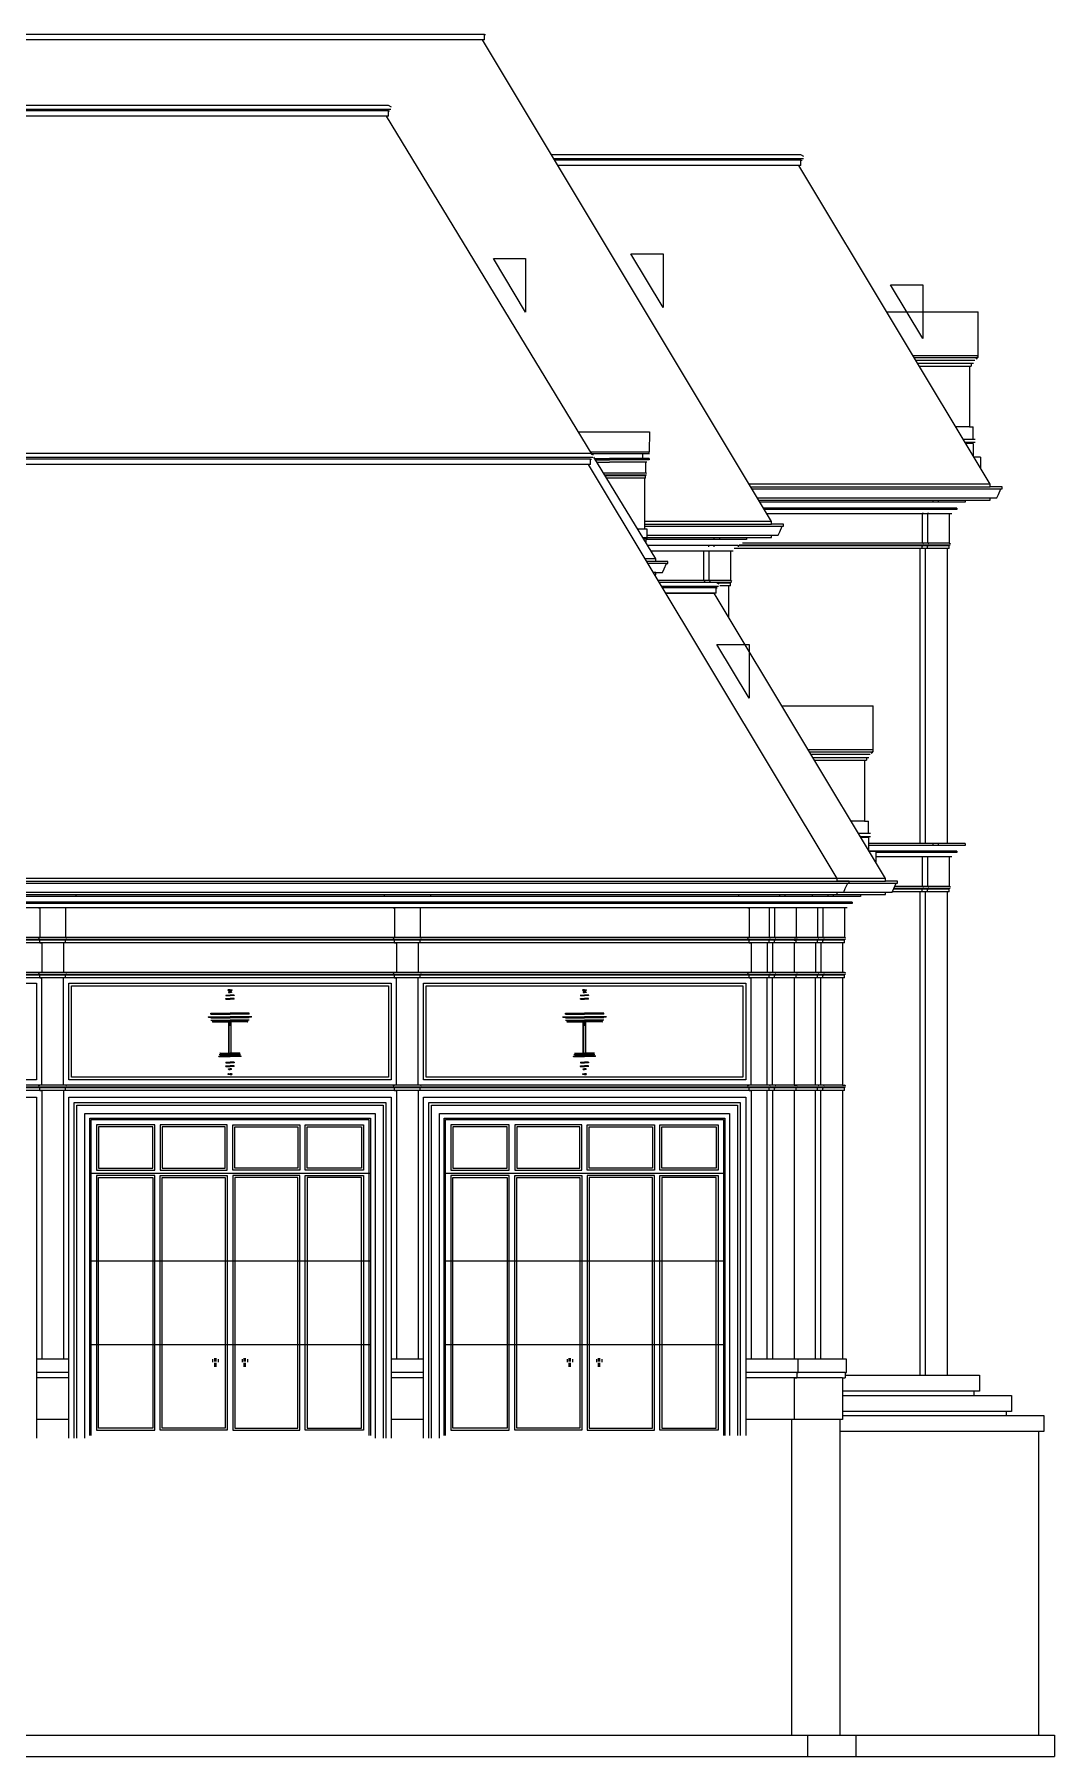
# Model space of a CAD drawing. Header units: metres. Extents: x 0 to 1127, y 0 to 641.
# Drawn here: x 747 to 1127, y 0 to 641 of the extents above; entities that cross this region are included whole.
import ezdxf

# ---------------------------------------------------------------- set-up
doc = ezdxf.new("R2010")
doc.units = ezdxf.units.M

msp = doc.modelspace()

# ---------------------------------------------------------------- linework, layer by layer
at = {"layer": 'EL-Door', "color": 8}
for p, q in [((872.05, 217.1), (767.55, 217.1)), ((1004.05, 217.1), (899.55, 217.1)), ((872.05, 184.47), (767.55, 184.47)), ((1004.05, 184.47), (899.55, 184.47)), ((872.05, 153.36), (767.55, 153.36)), ((813.31, 147.97), (813.31, 146.85)), ((814.09, 147.11), (814.09, 148.33)), ((814.59, 147.11), (814.59, 148.33)), ((815.33, 147.94), (815.33, 146.87)), ((824.27, 147.94), (824.27, 146.87)), ((825.01, 147.11), (825.01, 148.33)), ((825.51, 147.11), (825.51, 148.33)), ((826.29, 147.97), (826.29, 146.85)), ((1004.05, 153.36), (899.55, 153.36)), ((945.31, 147.97), (945.31, 146.85)), ((946.09, 147.11), (946.09, 148.33)), ((946.59, 147.11), (946.59, 148.33)), ((947.33, 147.94), (947.33, 146.87)), ((956.27, 147.94), (956.27, 146.87)), ((957.01, 147.11), (957.01, 148.33)), ((957.51, 147.11), (957.51, 148.33)), ((958.29, 147.97), (958.29, 146.85)), ((814.09, 145.13), (814.09, 146.61)), ((814.59, 145.13), (814.59, 146.61)), ((825.01, 145.13), (825.01, 146.61)), ((825.51, 145.13), (825.51, 146.61)), ((946.09, 145.13), (946.09, 146.61)), ((946.59, 145.13), (946.59, 146.61)), ((957.01, 145.13), (957.01, 146.61)), ((957.51, 145.13), (957.51, 146.61))]:
    msp.add_line(p, q, dxfattribs=at)
at = {"layer": 'EL-Door', "color": 1}
for points in [[(765.8, 118.5), (765.8, 239.5), (873.8, 239.5), (873.8, 118.5)], [(897.8, 118.5), (897.8, 239.5), (1005.8, 239.5), (1005.8, 119.5)]]:
    msp.add_lwpolyline(points, dxfattribs=at)
at = {"layer": 'EL-Door', "color": 8, "transparency": 33554687}
for points in [[(767.55, 119.5), (767.55, 237.75), (872.05, 237.75), (872.05, 119.5)], [(899.55, 119.5), (899.55, 237.75), (1004.05, 237.75), (1004.05, 119.5)], [(768.05, 119.5), (768.05, 237.25), (871.55, 237.25), (871.55, 119.5)], [(900.05, 119.5), (900.05, 237.25), (1003.55, 237.25), (1003.55, 119.5)]]:
    msp.add_lwpolyline(points, dxfattribs=at)
for points in [[(770.05, 218.33), (791.8, 218.33), (791.8, 235.25), (770.05, 235.25)], [(770.8, 219.08), (791.05, 219.08), (791.05, 234.5), (770.8, 234.5)], [(793.8, 218.33), (818.8, 218.33), (818.8, 235.25), (793.8, 235.25)], [(794.55, 219.08), (818.05, 219.08), (818.05, 234.5), (794.55, 234.5)], [(845.8, 218.33), (820.8, 218.33), (820.8, 235.25), (845.8, 235.25)], [(845.05, 219.08), (821.55, 219.08), (821.55, 234.5), (845.05, 234.5)], [(869.55, 218.33), (847.8, 218.33), (847.8, 235.25), (869.55, 235.25)], [(868.8, 219.08), (848.55, 219.08), (848.55, 234.5), (868.8, 234.5)], [(902.05, 218.33), (923.8, 218.33), (923.8, 235.25), (902.05, 235.25)], [(902.8, 219.08), (923.05, 219.08), (923.05, 234.5), (902.8, 234.5)], [(925.8, 218.33), (950.8, 218.33), (950.8, 235.25), (925.8, 235.25)], [(926.55, 219.08), (950.05, 219.08), (950.05, 234.5), (926.55, 234.5)], [(977.8, 218.33), (952.8, 218.33), (952.8, 235.25), (977.8, 235.25)], [(977.05, 219.08), (953.55, 219.08), (953.55, 234.5), (977.05, 234.5)], [(1001.55, 218.33), (979.8, 218.33), (979.8, 235.25), (1001.55, 235.25)], [(1000.8, 219.08), (980.55, 219.08), (980.55, 234.5), (1000.8, 234.5)], [(770.05, 121.5), (791.8, 121.5), (791.8, 216.33), (770.05, 216.33)], [(791.05, 122.25), (770.8, 122.25), (770.8, 215.58), (791.05, 215.58)], [(818.8, 121.5), (793.8, 121.5), (793.8, 216.33), (818.8, 216.33)], [(818.05, 122.25), (794.55, 122.25), (794.55, 215.58), (818.05, 215.58)], [(820.8, 121.5), (845.8, 121.5), (845.8, 216.33), (820.8, 216.33)], [(821.55, 122.25), (845.05, 122.25), (845.05, 215.58), (821.55, 215.58)], [(869.55, 121.5), (847.8, 121.5), (847.8, 216.33), (869.55, 216.33)], [(848.55, 122.25), (868.8, 122.25), (868.8, 215.58), (848.55, 215.58)], [(902.05, 121.5), (923.8, 121.5), (923.8, 216.33), (902.05, 216.33)], [(923.05, 122.25), (902.8, 122.25), (902.8, 215.58), (923.05, 215.58)], [(950.8, 121.5), (925.8, 121.5), (925.8, 216.33), (950.8, 216.33)], [(950.05, 122.25), (926.55, 122.25), (926.55, 215.58), (950.05, 215.58)], [(952.8, 121.5), (977.8, 121.5), (977.8, 216.33), (952.8, 216.33)], [(953.55, 122.25), (977.05, 122.25), (977.05, 215.58), (953.55, 215.58)], [(1001.55, 121.5), (979.8, 121.5), (979.8, 216.33), (1001.55, 216.33)], [(980.55, 122.25), (1000.8, 122.25), (1000.8, 215.58), (980.55, 215.58)]]:
    msp.add_lwpolyline(points, close=True, dxfattribs=at)
at = {"layer": 'EL-Roof', "color": 8}
for p, q in [((914.51, 641.24), (688.8, 641.24)), ((879.68, 613.25), (553.47, 613.25)), ((878.8, 612.75), (553.47, 612.75)), ((1033.27, 594.88), (940.37, 594.88)), ((1032.39, 594.38), (940.67, 594.38)), ((954.94, 483.65), (606.71, 483.65)), ((954.06, 483.15), (607.01, 483.15)), ((1013.64, 472.78), (1102.8, 472.78)), ((1014.09, 472.03), (1106.8, 472.03)), ((1016.12, 468.64), (1102.8, 468.64)), ((974.11, 458.88), (1021.38, 458.88)), ((974.11, 458.13), (1025.38, 458.13)), ((975.11, 454.74), (1021.38, 454.74)), ((1001.74, 435.65), (980.61, 435.65)), ((1001.24, 435.15), (980.91, 435.15)), ((613.3, 326), (1063.8, 326)), ((613.3, 325.25), (1067.8, 325.25)), ((613.3, 321.87), (1063.8, 321.87))]:
    msp.add_line(p, q, dxfattribs=at)
at = {"layer": 'EL-Roof', "color": 1}
for p, q in [((914.51, 641.24), (914.89, 641.24)), ((914.51, 639.24), (914.51, 641.24)), ((913.76, 639.24), (503.84, 639.24)), ((914.51, 639.24), (913.76, 639.24)), ((878.8, 614.75), (553.47, 614.75)), ((878.05, 610.75), (553.47, 610.75)), ((878.8, 610.75), (878.05, 610.75)), ((879.9, 614.2), (878.8, 614.75)), ((878.8, 612.75), (879.18, 612.75)), ((878.8, 610.75), (878.8, 612.75)), ((1032.39, 596.38), (939.47, 596.38)), ((1033.49, 595.83), (1032.39, 596.38)), ((1031.64, 592.38), (941.87, 592.38)), ((1032.39, 592.38), (1031.64, 592.38)), ((1032.39, 594.38), (1032.77, 594.38)), ((1032.39, 592.38), (1032.39, 594.38)), ((953.31, 481.15), (608.21, 481.15)), ((1000.11, 433.15), (982.11, 433.15))]:
    msp.add_line(p, q, dxfattribs=at)
at = {"layer": 'EL-Roof'}
for p, q in [((954.06, 485.15), (605.81, 485.15)), ((954.06, 481.15), (953.31, 481.15)), ((955.16, 484.6), (954.06, 485.15)), ((954.06, 483.15), (954.44, 483.15)), ((954.06, 481.15), (954.06, 483.15)), ((1000.86, 437.15), (979.71, 437.15)), ((1001.96, 436.6), (1000.86, 437.15)), ((982.11, 433.15), (1000.11, 433.15)), ((1000.86, 433.15), (1000.11, 433.15)), ((1000.86, 435.15), (1001.24, 435.15)), ((1000.86, 433.15), (1000.86, 435.15)), ((1054.55, 321), (1063.8, 321))]:
    msp.add_line(p, q, dxfattribs=at)
at = {"layer": 'EL-Roof', "color": 1}
for points in [[(1021.38, 459.88), (913.76, 639.24)], [(954.67, 484.84), (878.05, 610.75)], [(1102.8, 473.78), (1031.64, 592.38)], [(978.3, 446), (955.3, 483.8)], [(1102.8, 473.78), (1013.04, 473.78)], [(1102.8, 467.78), (1102.8, 468.64), (1105.3, 468.64), (1105.9, 469.98), (1106.8, 472.03), (1107.3, 472.03), (1107.3, 472.78), (1102.8, 472.78), (1102.8, 473.78)], [(1016.64, 467.78), (1102.8, 467.78)], [(1021.38, 459.88), (974.11, 459.88)], [(1021.38, 453.88), (1021.38, 454.74), (1023.88, 454.74), (1024.48, 456.08), (1025.38, 458.13), (1025.88, 458.13), (1025.88, 458.88), (1021.38, 458.88), (1021.38, 459.88)], [(973.51, 453.88), (1021.38, 453.88)], [(978.3, 446), (974.4, 446)], [(978.3, 440), (978.3, 440.87), (980.8, 440.87), (981.4, 442.2), (982.3, 444.25), (982.8, 444.25), (982.8, 445), (978.3, 445), (978.3, 446)], [(978, 440), (978.3, 440)]]:
    msp.add_lwpolyline(points, dxfattribs=at)
at = {"layer": 'EL-Roof'}
for points in [[(1045.8, 327), (953.31, 481.15)], [(1063.8, 327), (1000.11, 433.15)], [(1063.8, 327), (613.3, 327)], [(613.3, 321), (1063.8, 321)], [(1045.8, 321), (1045.8, 321.87), (1048.3, 321.87), (1048.9, 323.2), (1049.8, 325.25), (1050.3, 325.25), (1050.3, 326), (1045.8, 326), (1045.8, 327)], [(1063.8, 321), (1063.8, 321.87), (1066.3, 321.87), (1066.9, 323.2), (1067.8, 325.25), (1068.3, 325.25), (1068.3, 326), (1063.8, 326), (1063.8, 327)]]:
    msp.add_lwpolyline(points, dxfattribs=at)
at = {"layer": 'EL-Roof', "color": 8}
for points in [[(978.3, 445), (975, 445)], [(982.3, 444.25), (975.45, 444.25)], [(978.3, 440.87), (977.48, 440.87)]]:
    msp.add_lwpolyline(points, dxfattribs=at)
at = {"layer": 'EL-Stair', "elevation": -2.31}
for points in [[(1048.84, 142), (1098.8, 142), (1098.8, 136), (1047.8, 136)], [(1096.8, 136), (1096.8, 134.5), (1110.8, 134.5), (1110.8, 128.5), (1047.8, 128.5)], [(1108.8, 128.5), (1108.8, 127), (1122.8, 127), (1122.8, 121), (1046.8, 121)], [(1120.8, 121), (1120.8, 119.5)]]:
    msp.add_lwpolyline(points, dxfattribs=at)
at = {"layer": 'EL-Trim', "color": 8}
for p, q in [((1074.52, 520.91), (1097.88, 520.91)), ((1075.08, 519.98), (1097.16, 519.98)), ((1035.52, 374.13), (1058.88, 374.13)), ((1036.08, 373.2), (1058.16, 373.2)), ((759.8, 143), (747.8, 143)), ((891.8, 143), (879.8, 143)), ((1048.84, 143), (1011.8, 143))]:
    msp.add_line(p, q, dxfattribs=at)
at = {"layer": 'EL-Wall'}
for p, q in [((1030.84, 143), (1030.84, 141)), ((1048.84, 143), (1048.84, 141)), ((1029.8, 141), (1030.84, 141)), ((1047.8, 141), (1048.84, 141))]:
    msp.add_line(p, q, dxfattribs=at)
for points in [[(1030.84, 143), (1031.3, 143), (1031.3, 148), (1029.8, 148)], [(1048.84, 143), (1049.3, 143), (1049.3, 148), (1047.8, 148)]]:
    msp.add_lwpolyline(points, dxfattribs=at)
at = {"layer": 'FP-Footing'}
for p, q in [((1028.8, 119.5), (1028.8, 8)), ((1046.8, 119.5), (1046.8, 8)), ((1120.8, 119.5, -2.31), (1120.8, 8, -2.31)), ((0, 8, -24.5), (1126.8, 8, -2.31)), ((1034.8, 8), (1034.8, 0)), ((1052.8, 8), (1052.8, 0)), ((1126.8, 8, -2.31), (1126.8, 0, -2.31)), ((0, 0, -24.5), (1126.8, 0, -2.31))]:
    msp.add_line(p, q, dxfattribs=at)
at = {"layer": 'FP-Hatch'}
for p, q in [((818.23, 283.55), (818.3, 283.55)), ((818.3, 283.55), (819.8, 283.55)), ((818.3, 283.36), (819.8, 283.36)), ((818.49, 282.23), (819.8, 282.23)), ((819.2, 285.25), (819.14, 285.25)), ((819.2, 285.25), (819.8, 285.25)), ((819.8, 285.44), (819.22, 285.44)), ((819.24, 284.5), (819.8, 284.5)), ((819.33, 284.69), (819.8, 284.69)), ((819.8, 285.44), (820.38, 285.44)), ((820.4, 285.25), (819.8, 285.25)), ((820.27, 284.69), (819.8, 284.69)), ((820.36, 284.5), (819.8, 284.5)), ((821.3, 283.55), (819.8, 283.55)), ((821.3, 283.36), (819.8, 283.36)), ((821.11, 282.23), (819.8, 282.23)), ((820.4, 285.25), (820.46, 285.25)), ((821.37, 283.55), (821.3, 283.55)), ((950.23, 283.55), (950.3, 283.55)), ((950.3, 283.55), (951.8, 283.55)), ((950.3, 283.36), (951.8, 283.36)), ((950.49, 282.23), (951.8, 282.23)), ((951.2, 285.25), (951.14, 285.25)), ((951.2, 285.25), (951.8, 285.25)), ((951.8, 285.44), (951.22, 285.44)), ((951.24, 284.5), (951.8, 284.5)), ((951.33, 284.69), (951.8, 284.69)), ((951.8, 285.44), (952.38, 285.44)), ((952.4, 285.25), (951.8, 285.25)), ((952.27, 284.69), (951.8, 284.69)), ((952.36, 284.5), (951.8, 284.5)), ((953.3, 283.55), (951.8, 283.55)), ((953.3, 283.36), (951.8, 283.36)), ((953.11, 282.23), (951.8, 282.23)), ((952.4, 285.25), (952.46, 285.25)), ((953.37, 283.55), (953.3, 283.55)), ((812.68, 276.42), (812.68, 276.8)), ((812.68, 276.8), (819.8, 276.8)), ((812.68, 276.42), (819.8, 276.42)), ((818.3, 282.05), (819.8, 282.05)), ((821.3, 282.05), (819.8, 282.05)), ((826.93, 276.8), (819.8, 276.8)), ((826.93, 276.42), (819.8, 276.42)), ((826.93, 276.42), (826.93, 276.8)), ((944.68, 276.42), (944.68, 276.8)), ((944.68, 276.8), (951.8, 276.8)), ((944.68, 276.42), (951.8, 276.42)), ((950.3, 282.05), (951.8, 282.05)), ((953.3, 282.05), (951.8, 282.05)), ((958.93, 276.8), (951.8, 276.8)), ((958.93, 276.42), (951.8, 276.42)), ((958.93, 276.42), (958.93, 276.8)), ((811.67, 275.47), (811.74, 275.47)), ((811.74, 275.3), (811.74, 275.47)), ((811.74, 275.47), (819.8, 275.47)), ((811.74, 275.3), (812.49, 275.3)), ((812.49, 275.3), (819.8, 275.3)), ((812.68, 275.11), (819.8, 275.11)), ((812.68, 274.17), (812.83, 274.17)), ((812.83, 274.17), (819.8, 274.17)), ((813.16, 273.98), (813.01, 273.98)), ((813.16, 273.98), (819.8, 273.98)), ((813.25, 273.61), (813.17, 273.61)), ((813.25, 273.61), (819.61, 273.61)), ((813.44, 273.53), (819.35, 273.53)), ((819.35, 261.88), (819.35, 273.61)), ((819.43, 261.88), (819.43, 273.61)), ((827.86, 275.47), (819.8, 275.47)), ((827.11, 275.3), (819.8, 275.3)), ((826.93, 275.11), (819.8, 275.11)), ((826.78, 274.17), (819.8, 274.17)), ((826.44, 273.98), (819.8, 273.98)), ((826.36, 273.61), (819.99, 273.61)), ((820.18, 261.88), (820.18, 273.61)), ((820.25, 261.88), (820.25, 273.61)), ((826.17, 273.53), (820.25, 273.53)), ((826.36, 273.61), (826.43, 273.61)), ((826.44, 273.98), (826.59, 273.98)), ((826.93, 274.17), (826.78, 274.17)), ((827.86, 275.3), (827.11, 275.3)), ((827.86, 275.3), (827.86, 275.47)), ((827.93, 275.47), (827.86, 275.47)), ((943.67, 275.47), (943.74, 275.47)), ((943.74, 275.3), (943.74, 275.47)), ((943.74, 275.47), (951.8, 275.47)), ((943.74, 275.3), (944.49, 275.3)), ((944.49, 275.3), (951.8, 275.3)), ((944.68, 275.11), (951.8, 275.11)), ((944.68, 274.17), (944.83, 274.17)), ((944.83, 274.17), (951.8, 274.17)), ((945.16, 273.98), (945.01, 273.98)), ((945.16, 273.98), (951.8, 273.98)), ((945.25, 273.61), (945.17, 273.61)), ((945.25, 273.61), (951.61, 273.61)), ((945.44, 273.53), (951.35, 273.53)), ((951.35, 261.88), (951.35, 273.61)), ((951.43, 261.88), (951.43, 273.61)), ((959.86, 275.47), (951.8, 275.47)), ((959.11, 275.3), (951.8, 275.3)), ((958.93, 275.11), (951.8, 275.11)), ((958.78, 274.17), (951.8, 274.17)), ((958.44, 273.98), (951.8, 273.98)), ((958.36, 273.61), (951.99, 273.61)), ((952.18, 261.88), (952.18, 273.61)), ((952.25, 261.88), (952.25, 273.61)), ((958.17, 273.53), (952.25, 273.53)), ((958.36, 273.61), (958.43, 273.61)), ((958.44, 273.98), (958.59, 273.98)), ((958.93, 274.17), (958.78, 274.17)), ((959.86, 275.3), (959.11, 275.3)), ((959.86, 275.3), (959.86, 275.47)), ((959.93, 275.47), (959.86, 275.47)), ((815.59, 260.79), (815.66, 260.79)), ((815.66, 260.71), (815.66, 260.79)), ((815.66, 260.79), (819.8, 260.79)), ((815.66, 260.71), (815.85, 260.71)), ((815.85, 260.71), (819.8, 260.71)), ((815.94, 260.61), (816.68, 260.61)), ((816.1, 261.88), (816.03, 261.85)), ((816.05, 261.32), (816.05, 261.51)), ((816.05, 261.51), (819.8, 261.51)), ((816.05, 261.32), (819.8, 261.32)), ((816.1, 261.88), (819.8, 261.88)), ((816.27, 261.96), (819.35, 261.96)), ((816.68, 260.61), (819.8, 260.61)), ((818.23, 257), (818.3, 257)), ((818.3, 258.5), (819.8, 258.5)), ((818.3, 257.19), (819.8, 257.19)), ((818.3, 257), (819.8, 257)), ((818.49, 258.31), (819.8, 258.31)), ((823.5, 261.88), (819.8, 261.88)), ((823.55, 261.51), (819.8, 261.51)), ((823.55, 261.32), (819.8, 261.32)), ((823.94, 260.79), (819.8, 260.79)), ((823.75, 260.71), (819.8, 260.71)), ((822.92, 260.61), (819.8, 260.61)), ((821.3, 258.5), (819.8, 258.5)), ((821.11, 258.31), (819.8, 258.31)), ((821.3, 257.19), (819.8, 257.19)), ((821.3, 257), (819.8, 257)), ((823.33, 261.96), (820.25, 261.96)), ((821.37, 257), (821.3, 257)), ((823.66, 260.61), (822.92, 260.61)), ((823.5, 261.88), (823.57, 261.85)), ((823.55, 261.32), (823.55, 261.51)), ((823.94, 260.71), (823.75, 260.71)), ((823.94, 260.71), (823.94, 260.79)), ((824.01, 260.79), (823.94, 260.79)), ((947.59, 260.79), (947.66, 260.79)), ((947.66, 260.71), (947.66, 260.79)), ((947.66, 260.79), (951.8, 260.79)), ((947.66, 260.71), (947.85, 260.71)), ((947.85, 260.71), (951.8, 260.71)), ((947.94, 260.61), (948.68, 260.61)), ((948.1, 261.88), (948.03, 261.85)), ((948.05, 261.32), (948.05, 261.51)), ((948.05, 261.51), (951.8, 261.51)), ((948.05, 261.32), (951.8, 261.32)), ((948.1, 261.88), (951.8, 261.88)), ((948.27, 261.96), (951.35, 261.96)), ((948.68, 260.61), (951.8, 260.61)), ((950.23, 257), (950.3, 257)), ((950.3, 258.5), (951.8, 258.5)), ((950.3, 257.19), (951.8, 257.19)), ((950.3, 257), (951.8, 257)), ((950.49, 258.31), (951.8, 258.31)), ((955.5, 261.88), (951.8, 261.88)), ((955.55, 261.51), (951.8, 261.51)), ((955.55, 261.32), (951.8, 261.32)), ((955.94, 260.79), (951.8, 260.79)), ((955.75, 260.71), (951.8, 260.71)), ((954.92, 260.61), (951.8, 260.61)), ((953.3, 258.5), (951.8, 258.5)), ((953.11, 258.31), (951.8, 258.31)), ((953.3, 257.19), (951.8, 257.19)), ((953.3, 257), (951.8, 257)), ((955.33, 261.96), (952.25, 261.96)), ((953.37, 257), (953.3, 257)), ((955.66, 260.61), (954.92, 260.61)), ((955.5, 261.88), (955.57, 261.85)), ((955.55, 261.32), (955.55, 261.51)), ((955.94, 260.71), (955.75, 260.71)), ((955.94, 260.71), (955.94, 260.79)), ((956.01, 260.79), (955.94, 260.79)), ((819.2, 254.18), (819.14, 254.18)), ((819.2, 254.18), (819.8, 254.18)), ((819.8, 253.99), (819.22, 253.99)), ((819.24, 256.05), (819.8, 256.05)), ((819.33, 255.86), (819.8, 255.86)), ((820.36, 256.05), (819.8, 256.05)), ((820.27, 255.86), (819.8, 255.86)), ((820.4, 254.18), (819.8, 254.18)), ((819.8, 253.99), (820.38, 253.99)), ((820.4, 254.18), (820.46, 254.18)), ((951.2, 254.18), (951.14, 254.18)), ((951.2, 254.18), (951.8, 254.18)), ((951.8, 253.99), (951.22, 253.99)), ((951.24, 256.05), (951.8, 256.05)), ((951.33, 255.86), (951.8, 255.86)), ((952.36, 256.05), (951.8, 256.05)), ((952.27, 255.86), (951.8, 255.86)), ((952.4, 254.18), (951.8, 254.18)), ((951.8, 253.99), (952.38, 253.99)), ((952.4, 254.18), (952.46, 254.18))]:
    msp.add_line(p, q, dxfattribs=at)
for points in [[(818.3, 283.55), (818.3, 283.36)], [(818.3, 282.05), (818.3, 282.23), (818.49, 282.23)], [(819.22, 285.44), (819.14, 285.44), (819.05, 285.34), (819.05, 285.34), (819.14, 285.25)], [(819.33, 284.69), (819.24, 284.59), (819.24, 284.5)], [(820.27, 284.69), (820.36, 284.59), (820.36, 284.5)], [(820.38, 285.44), (820.46, 285.44), (820.55, 285.34), (820.55, 285.34), (820.46, 285.25)], [(821.3, 282.05), (821.3, 282.23), (821.11, 282.23)], [(821.3, 283.55), (821.3, 283.36)], [(950.3, 283.55), (950.3, 283.36)], [(950.3, 282.05), (950.3, 282.23), (950.49, 282.23)], [(951.22, 285.44), (951.14, 285.44), (951.05, 285.34), (951.05, 285.34), (951.14, 285.25)], [(951.33, 284.69), (951.24, 284.59), (951.24, 284.5)], [(952.27, 284.69), (952.36, 284.59), (952.36, 284.5)], [(952.38, 285.44), (952.46, 285.44), (952.55, 285.34), (952.55, 285.34), (952.46, 285.25)], [(953.3, 282.05), (953.3, 282.23), (953.11, 282.23)], [(953.3, 283.55), (953.3, 283.36)], [(819.99, 272.11), (819.99, 273.98), (819.61, 273.98), (819.61, 272.11)], [(951.99, 272.11), (951.99, 273.98), (951.61, 273.98), (951.61, 272.11)], [(818.3, 258.5), (818.3, 258.31), (818.49, 258.31)], [(818.3, 257), (818.3, 257.19)], [(821.3, 258.5), (821.3, 258.31), (821.11, 258.31)], [(821.3, 257), (821.3, 257.19)], [(950.3, 258.5), (950.3, 258.31), (950.49, 258.31)], [(950.3, 257), (950.3, 257.19)], [(953.3, 258.5), (953.3, 258.31), (953.11, 258.31)], [(953.3, 257), (953.3, 257.19)], [(819.22, 253.99), (819.14, 253.99), (819.05, 254.08), (819.05, 254.08), (819.14, 254.18)], [(819.33, 255.86), (819.24, 255.96), (819.24, 256.05)], [(820.27, 255.86), (820.36, 255.96), (820.36, 256.05)], [(820.38, 253.99), (820.46, 253.99), (820.55, 254.08), (820.55, 254.08), (820.46, 254.18)], [(951.22, 253.99), (951.14, 253.99), (951.05, 254.08), (951.05, 254.08), (951.14, 254.18)], [(951.33, 255.86), (951.24, 255.96), (951.24, 256.05)], [(952.27, 255.86), (952.36, 255.96), (952.36, 256.05)], [(952.38, 253.99), (952.46, 253.99), (952.55, 254.08), (952.55, 254.08), (952.46, 254.18)]]:
    msp.add_lwpolyline(points, dxfattribs=at)
at = {"layer": 'FP-Note', "elevation": 0.16}
for points in [[(969.07, 559.56), (981.07, 559.56), (981.07, 539.56), (969.07, 559.56)], [(917.86, 557.8), (929.86, 557.8), (929.86, 537.8), (917.86, 557.8)], [(1065.77, 548), (1077.77, 548), (1077.77, 528), (1065.77, 548)], [(1001.06, 414.07), (1013.06, 414.07), (1013.06, 394.07), (1001.06, 414.07)]]:
    msp.add_lwpolyline(points, dxfattribs=at)
at = {"layer": 'FP-Proposed Wall', "color": 1}
for p, q in [((1095.81, 518.84), (1095.81, 517.75)), ((975.92, 483.31), (973.48, 483.31)), ((974.48, 482), (974.48, 478)), ((974.98, 482), (974.48, 482)), ((975.92, 483.31), (975.92, 482.81)), ((974.48, 476), (974.11, 476)), ((975.03, 477.73), (974.48, 478)), ((974.48, 477), (974.67, 477)), ((974.48, 476), (974.48, 477)), ((1088.55, 462.78), (1019.64, 462.78)), ((1087.55, 462.78), (1087.55, 451.78)), ((1090.43, 464.9), (1090.43, 464.4)), ((1093.55, 467.03), (1092.55, 467.03)), ((1093.55, 467.78), (1093.55, 467.03)), ((975.11, 457), (971.61, 457)), ((974.65, 453.5), (974.65, 452)), ((1007.13, 448.88), (976.55, 448.88)), ((1006.13, 448.88), (1006.13, 437.88)), ((1087.55, 449.78), (1007.51, 449.78)), ((1009, 451), (1009, 450.5)), ((1012.13, 453.13), (1011.13, 453.13)), ((1012.13, 453.88), (1012.13, 453.13)), ((1086.8, 449.78), (1086.8, 340)), ((1088.1, 451.5), (1087.55, 451.78)), ((1087.55, 450.78), (1087.74, 450.78)), ((1087.55, 449.78), (1087.55, 450.78)), ((1006.67, 437.6), (1006.13, 437.88)), ((1006.13, 436.88), (1006.32, 436.88)), ((1006.13, 435.88), (1006.13, 436.88)), ((1006.13, 435.88), (1002.16, 435.88)), ((1056.81, 372.06), (1056.81, 370.98)), ((1093.55, 340), (1057.54, 340)), ((1093.55, 340), (1093.55, 339.25)), ((1087.55, 335), (1060.2, 335)), ((1087.55, 335), (1087.55, 324)), ((1088.55, 335), (1087.55, 335)), ((1090.43, 337.13), (1090.43, 336.63)), ((1093.55, 339.25), (1092.55, 339.25)), ((1087.55, 322), (1066.31, 322)), ((1086.8, 322), (1086.8, 142)), ((1088.2, 323.73), (1087.55, 324)), ((1087.55, 323), (1087.74, 323)), ((1087.55, 322), (1087.55, 323)), ((1048.55, 316), (613.3, 316)), ((1047.8, 303), (614.05, 303)), ((1047.8, 290), (614.05, 290)), ((759.8, 141), (747.8, 141)), ((891.8, 141), (879.8, 141)), ((1047.8, 141), (1011.8, 141)), ((1047.8, 134.5, -2.31), (1096.8, 134.5, -2.31)), ((759.8, 125.5), (747.8, 125.5)), ((891.8, 125.5), (879.8, 125.5)), ((1046.8, 125.5), (1011.8, 125.5)), ((1047.8, 127, -2.31), (1108.8, 127, -2.31))]:
    msp.add_line(p, q, dxfattribs=at)
at = {"layer": 'FP-Proposed Wall', "color": 8}
for p, q in [((955.9, 482.81), (961.11, 482.81)), ((975.92, 482.81), (961.11, 482.81)), ((958.83, 478), (974.48, 478)), ((959.29, 477.25), (974.92, 477.25)), ((959.44, 477), (974.48, 477)), ((1092.55, 467.03), (1017.09, 467.03)), ((1090.43, 464.9), (1018.36, 464.9)), ((1090.43, 464.4), (1018.66, 464.4)), ((1077.55, 462.81), (1077.55, 451.81)), ((1078.05, 462.81), (1077.55, 462.81)), ((1079.43, 464.94), (1079.43, 464.44)), ((1081.43, 467.81), (1081.43, 467.06)), ((1011.13, 453.13), (974.65, 453.13)), ((1009, 451), (975.26, 451)), ((996.13, 448.88), (996.13, 437.88)), ((996.63, 448.88), (996.13, 448.88)), ((998, 451), (998, 450.5)), ((1000, 453.88), (1000, 453.13)), ((1009, 450.5), (1008.97, 450.5)), ((1087.55, 450.78), (1009, 450.78)), ((1087.99, 451.03), (1009.34, 451.03)), ((1087.55, 451.78), (1010.64, 451.78)), ((1077.55, 449.81), (1076.8, 449.81)), ((1076.8, 340), (1076.8, 449.78)), ((1078.1, 451.54), (1077.55, 451.81)), ((1077.55, 450.81), (1077.74, 450.81)), ((1077.55, 449.81), (1077.55, 450.81)), ((1006.13, 437.88), (979.27, 437.88)), ((996.67, 437.6), (996.13, 437.88)), ((1006.57, 437.13), (1000.91, 437.13)), ((1006.13, 436.88), (1001.4, 436.88)), ((1081.43, 340), (1081.43, 339.25)), ((1092.55, 339.25), (1057.54, 339.25)), ((1090.43, 337.13), (1057.72, 337.13)), ((1090.43, 336.63), (1060.2, 336.63)), ((1077.55, 335), (1077.55, 324)), ((1078.05, 335), (1077.55, 335)), ((1079.43, 337.13), (1079.43, 336.63)), ((1081.43, 339.25), (1080.93, 339.25)), ((762.43, 321), (762.43, 320.25)), ((877.17, 321), (877.17, 320.25)), ((894.43, 321), (894.43, 320.25)), ((1009.17, 321), (1009.17, 320.25)), ((1024.43, 321), (1024.43, 320.25)), ((1042.43, 321), (1042.43, 320.25)), ((1087.55, 323), (1066.73, 323)), ((1087.99, 323.25), (1066.97, 323.25)), ((1087.55, 324), (1067.6, 324)), ((1077.55, 322), (1076.8, 322)), ((1076.8, 142), (1076.8, 322)), ((1078.1, 323.73), (1077.55, 324)), ((1077.55, 322), (1077.55, 323)), ((1053.55, 320.25), (613.3, 320.25)), ((1051.42, 318.13), (613.3, 318.13)), ((1051.42, 317.63), (613.3, 317.63)), ((747.17, 318.13), (747.17, 317.63)), ((748.55, 316), (749.05, 316)), ((749.05, 316), (749.05, 305)), ((758.55, 316), (758.55, 305)), ((759.05, 316), (758.55, 316)), ((760.42, 318.13), (760.42, 317.63)), ((879.18, 318.13), (879.18, 317.63)), ((880.55, 316), (881.05, 316)), ((881.05, 316), (881.05, 305)), ((890.55, 316), (890.55, 305)), ((891.05, 316), (890.55, 316)), ((892.43, 318.13), (892.43, 317.63)), ((1011.18, 318.13), (1011.18, 317.63)), ((1012.55, 316), (1013.05, 316)), ((1013.05, 316), (1013.05, 305)), ((1020.55, 316), (1020.55, 305)), ((1021.05, 316), (1020.55, 316)), ((1022.43, 318.13), (1022.43, 317.63)), ((1023.05, 316), (1022.55, 316)), ((1038.55, 316), (1038.55, 305)), ((1039.05, 316), (1038.55, 316)), ((1040.42, 318.13), (1040.42, 317.63)), ((1041.05, 316), (1040.55, 316)), ((1054.37, 320.25), (1053.87, 320.25)), ((1048.55, 304), (615.51, 304)), ((1048.99, 304.25), (615.78, 304.25)), ((1048.55, 305), (616.93, 305)), ((748.5, 304.73), (749.05, 305)), ((749.05, 303), (749.05, 304)), ((749.05, 303), (749.8, 303)), ((749.8, 303), (749.8, 292)), ((758.55, 303), (757.8, 303)), ((757.8, 303), (757.8, 292)), ((759.1, 304.73), (758.55, 305)), ((758.55, 303), (758.55, 304)), ((880.5, 304.73), (881.05, 305)), ((881.05, 303), (881.05, 304)), ((881.05, 303), (881.8, 303)), ((881.8, 303), (881.8, 292)), ((890.55, 303), (889.8, 303)), ((889.8, 303), (889.8, 292)), ((891.1, 304.73), (890.55, 305)), ((890.55, 303), (890.55, 304)), ((1012.5, 304.73), (1013.05, 305)), ((1013.05, 303), (1013.05, 304)), ((1013.05, 303), (1013.8, 303)), ((1013.8, 303), (1013.8, 292)), ((1019.8, 303), (1019.8, 292)), ((1020.55, 303), (1019.8, 303)), ((1021.1, 304.73), (1020.55, 305)), ((1020.55, 303), (1020.55, 304)), ((1029.8, 305), (1030.55, 305)), ((1029.8, 304.25), (1030.99, 304.25)), ((1029.8, 304), (1030.73, 304)), ((1037.8, 303), (1037.8, 292)), ((1038.55, 303), (1037.8, 303)), ((1039.1, 304.73), (1038.55, 305)), ((1038.55, 303), (1038.55, 304)), ((1048.55, 292), (614.05, 292)), ((1048.74, 291), (614.05, 291)), ((1048.99, 291.25), (614.49, 291.25)), ((748.5, 291.73), (749.05, 292)), ((749.05, 290), (749.05, 291)), ((749.05, 290), (749.8, 290)), ((749.8, 250), (749.8, 290)), ((758.55, 290), (757.8, 290)), ((757.8, 250), (757.8, 290)), ((759.1, 291.73), (758.55, 292)), ((758.55, 290), (758.55, 291)), ((880.5, 291.73), (881.05, 292)), ((881.05, 290), (881.05, 291)), ((881.05, 290), (881.8, 290)), ((881.8, 250), (881.8, 290)), ((889.8, 250), (889.8, 290)), ((890.55, 290), (889.8, 290)), ((891.1, 291.73), (890.55, 292)), ((890.55, 290), (890.55, 291)), ((1012.5, 291.73), (1013.05, 292)), ((1013.05, 290), (1013.05, 291)), ((1013.05, 290), (1013.8, 290)), ((1013.8, 250), (1013.8, 290)), ((1020.55, 290), (1019.8, 290)), ((1019.8, 250), (1019.8, 290)), ((1021.1, 291.73), (1020.55, 292)), ((1020.55, 290), (1020.55, 291)), ((1038.55, 290), (1037.8, 290)), ((1037.8, 250), (1037.8, 290)), ((1039.1, 291.73), (1038.55, 292)), ((1038.55, 290), (1038.55, 291)), ((1048.99, 249.25), (603.87, 249.25)), ((1048.74, 249), (614.05, 249)), ((748.5, 249.73), (749.05, 250)), ((749.05, 248), (749.05, 249)), ((749.05, 248), (749.8, 248)), ((758.55, 248), (757.8, 248)), ((759.1, 249.73), (758.55, 250)), ((758.55, 248), (758.55, 249)), ((880.5, 249.73), (881.05, 250)), ((881.05, 248), (881.05, 249)), ((881.05, 248), (881.8, 248)), ((890.55, 248), (889.8, 248)), ((891.1, 249.73), (890.55, 250)), ((890.55, 248), (890.55, 249)), ((1012.5, 249.73), (1013.05, 250)), ((1013.05, 248), (1013.05, 249)), ((1013.05, 248), (1013.8, 248)), ((1019.8, 148), (1019.8, 248)), ((1020.55, 248), (1019.8, 248)), ((1021.1, 249.73), (1020.55, 250)), ((1020.55, 248), (1020.55, 249)), ((1037.8, 148), (1037.8, 248)), ((1038.55, 248), (1037.8, 248)), ((1039.1, 249.73), (1038.55, 250)), ((1038.55, 248), (1038.55, 249))]:
    msp.add_line(p, q, dxfattribs=at)
at = {"layer": 'FP-Proposed Wall'}
for p, q in [((1036.55, 321), (1036.55, 320.25)), ((1036.55, 321), (1045.8, 321)), ((1054.55, 321), (1054.55, 320.25)), ((1030.55, 316), (1030.55, 305)), ((1031.55, 316), (1030.55, 316)), ((1033.42, 318.13), (1033.42, 317.63)), ((1036.55, 320.25), (1035.55, 320.25)), ((1048.55, 316), (1048.55, 305)), ((1049.55, 316), (1048.55, 316)), ((1051.42, 318.13), (1051.42, 317.63)), ((1054.55, 320.25), (1053.55, 320.25)), ((1029.8, 303), (1029.8, 292)), ((1030.55, 303), (1029.8, 303)), ((1031.1, 304.73), (1030.55, 305)), ((1030.55, 304), (1030.74, 304)), ((1030.55, 303), (1030.55, 304)), ((1047.8, 303), (1047.8, 292)), ((1048.55, 303), (1047.8, 303)), ((1049.1, 304.73), (1048.55, 305)), ((1048.55, 304), (1048.74, 304)), ((1048.55, 303), (1048.55, 304)), ((1030.55, 290), (1029.8, 290)), ((1031.1, 291.73), (1030.55, 292)), ((1030.55, 291), (1030.74, 291)), ((1030.55, 290), (1030.55, 291)), ((1048.55, 290), (1047.8, 290)), ((1049.1, 291.73), (1048.55, 292)), ((1048.55, 291), (1048.74, 291)), ((1048.55, 290), (1048.55, 291)), ((1029.8, 250), (1030.55, 250)), ((1030.55, 248), (1029.8, 248)), ((1031.1, 249.73), (1030.55, 250)), ((1030.55, 249), (1030.74, 249)), ((1030.55, 248), (1030.55, 249)), ((1047.8, 250), (1048.55, 250)), ((1048.55, 248), (1047.8, 248)), ((1049.1, 249.73), (1048.55, 250)), ((1048.55, 249), (1048.74, 249)), ((1048.55, 248), (1048.55, 249)), ((759.8, 148), (747.8, 148)), ((891.8, 148), (879.8, 148)), ((1047.8, 148), (1011.8, 148))]:
    msp.add_line(p, q, dxfattribs=at)
at = {"layer": 'FP-Proposed Wall', "color": 1, "elevation": -0.73}
for points in [[(949.51, 493.31), (975.93, 493.3)], [(975.93, 493.3), (975.92, 485.87)]]:
    msp.add_lwpolyline(points, dxfattribs=at)
at = {"layer": 'FP-Proposed Wall', "color": 1}
for points in [[(954.48, 485.15), (975.93, 485.15)], [(973.48, 483.31), (973.48, 485.15)], [(975.92, 485.15), (975.92, 485.87)], [(974.11, 476), (974.11, 457)], [(974.65, 453.5), (975.11, 453.5), (975.11, 457)], [(1005.38, 435.88), (1005.38, 424.37)]]:
    msp.add_lwpolyline(points, dxfattribs=at)
at = {"layer": 'FP-Proposed Wall'}
for points in [[(1030.55, 292), (1029.8, 292)], [(1029.8, 290), (1029.8, 250)], [(1048.55, 292), (1047.8, 292)], [(1047.8, 290), (1047.8, 250)], [(1029.8, 248), (1029.8, 148)], [(1047.8, 248), (1047.8, 148)], [(1029.8, 141), (1029.8, 125.5), (1028.8, 125.5), (1028.8, 119.5)], [(1047.8, 141), (1047.8, 125.5), (1046.8, 125.5), (1046.8, 119.5)]]:
    msp.add_lwpolyline(points, dxfattribs=at)
at = {"layer": 'FP-Proposed Wall', "color": 8}
for points in [[(747.8, 252), (627.8, 252), (627.8, 288), (747.8, 288)], [(879.8, 252), (759.8, 252), (759.8, 288), (879.8, 288)], [(878.8, 253), (760.8, 253), (760.8, 287), (878.8, 287)], [(1011.8, 252), (891.8, 252), (891.8, 288), (1011.8, 288)], [(1010.8, 253), (892.8, 253), (892.8, 287), (1010.8, 287)]]:
    msp.add_lwpolyline(points, close=True, dxfattribs=at)
for points in [[(749.8, 248), (749.8, 148)], [(757.8, 248), (757.8, 148)], [(881.8, 248), (881.8, 148)], [(889.8, 248), (889.8, 148)], [(1013.8, 248), (1013.8, 148)], [(761.8, 118.5), (761.8, 243.5), (877.8, 243.5), (877.8, 118.5)], [(762.8, 118.5), (762.8, 242.5), (876.8, 242.5), (876.8, 118.5)], [(893.8, 118.5), (893.8, 243.5), (1009.8, 243.5), (1009.8, 119.5)], [(894.8, 118.5), (894.8, 242.5), (1008.8, 242.5), (1008.8, 119.5)]]:
    msp.add_lwpolyline(points, dxfattribs=at)
at = {"layer": 'FP-Roof', "color": 1}
for p, q in [((1064.27, 538), (1098.3, 538)), ((1098.3, 520.91), (1098.3, 538)), ((1074.03, 521.74), (1098.3, 521.74)), ((1097.88, 520.49), (1097.47, 520.29)), ((1097.88, 520.91), (1097.88, 520.49)), ((1098.3, 520.91), (1097.88, 520.91)), ((1095.09, 517.75), (1095.09, 495.1)), ((1095.09, 517.75), (1095.81, 517.75)), ((1095.81, 518.84), (1096.64, 518.84)), ((1095.09, 495.1), (1096.54, 495.1)), ((1099.2, 483.78), (1096.8, 483.78)), ((1099.2, 483.78), (1099.2, 479.78)), ((1025.27, 391.22), (1059.3, 391.22)), ((1059.3, 374.13), (1059.3, 391.22)), ((1035.02, 374.96), (1059.3, 374.96)), ((1056.81, 372.06), (1057.64, 372.06)), ((1058.88, 373.72), (1058.47, 373.51)), ((1058.88, 374.13), (1058.88, 373.72)), ((1059.3, 374.13), (1058.88, 374.13)), ((1056.09, 370.98), (1056.09, 348.33)), ((1056.09, 370.98), (1056.81, 370.98)), ((1056.09, 348.33), (1057.54, 348.33)), ((1060.2, 337), (1057.8, 337)), ((1060.2, 337), (1060.2, 333))]:
    msp.add_line(p, q, dxfattribs=at)
at = {"layer": 'FP-Roof', "color": 83}
for p, q in [((1075.77, 518.84), (1095.81, 518.84)), ((1076.42, 517.75), (1095.09, 517.75)), ((1095.09, 495.1), (1090, 495.1)), ((1096.54, 490.44), (1092.8, 490.44)), ((1097.3, 489.28), (1093.5, 489.28)), ((1096.54, 488.97), (1093.69, 488.97)), ((955.6, 483.31), (961.11, 483.31)), ((956.4, 482), (961.11, 482)), ((973.48, 483.31), (961.11, 483.31)), ((974.48, 482), (961.11, 482)), ((974.11, 476), (960.05, 476)), ((973.74, 453.5), (974.65, 453.5)), ((1036.76, 372.06), (1056.81, 372.06)), ((1037.41, 370.98), (1056.09, 370.98)), ((1056.09, 348.33), (1051, 348.33)), ((1057.54, 343.67), (1053.8, 343.67)), ((1058.3, 342.5), (1054.5, 342.5)), ((1057.54, 342.19), (1054.68, 342.19))]:
    msp.add_line(p, q, dxfattribs=at)
at = {"layer": 'FP-Roof', "color": 1}
for points in [[(1097.26, 490.44), (1096.54, 490.44), (1096.54, 495.1)], [(1096.54, 488.97), (1096.54, 484.22)], [(1058.26, 343.67), (1057.54, 343.67), (1057.54, 348.33)], [(1057.54, 342.19), (1057.54, 337.44)]]:
    msp.add_lwpolyline(points, dxfattribs=at)
at = {"layer": 'FP-Roof', "color": 83}
msp.add_lwpolyline([(954.04, 485.87), (975.92, 485.87)], dxfattribs=at)
at = {"layer": 'FP-Stair'}
for p, q in [((1079.55, 462.81), (1079.55, 451.81)), ((1080.05, 462.81), (1079.55, 462.81)), ((1081.43, 464.94), (1081.43, 464.44)), ((1083.43, 467.06), (1082.93, 467.06)), ((1083.43, 467.81), (1083.43, 467.06)), ((998.13, 448.88), (998.13, 437.88)), ((998.63, 448.88), (998.13, 448.88)), ((1000, 451), (1000, 450.5)), ((1002, 453.13), (1001.5, 453.13)), ((1002, 453.88), (1002, 453.13)), ((1079.55, 449.81), (1078.8, 449.81)), ((1078.8, 340), (1078.8, 449.78)), ((1080.1, 451.54), (1079.55, 451.81)), ((1079.55, 450.81), (1079.74, 450.81)), ((1079.55, 449.81), (1079.55, 450.81)), ((998.67, 437.6), (998.13, 437.88)), ((1083.43, 340), (1083.43, 339.25)), ((1079.55, 335), (1079.55, 324)), ((1080.05, 335), (1079.55, 335)), ((1081.43, 337.13), (1081.43, 336.63)), ((1083.43, 339.25), (1082.93, 339.25)), ((1026.43, 321), (1026.43, 320.25)), ((1044.43, 321), (1044.43, 320.25)), ((1078.8, 142), (1078.8, 322)), ((1079.55, 322), (1078.8, 322)), ((1080.1, 323.73), (1079.55, 324)), ((1079.55, 323), (1079.74, 323)), ((1079.55, 322), (1079.55, 323)), ((1022.55, 316), (1022.55, 305)), ((1023.05, 316), (1022.55, 316)), ((1024.43, 318.13), (1024.43, 317.63)), ((1026.43, 320.25), (1025.93, 320.25)), ((1040.55, 316), (1040.55, 305)), ((1041.05, 316), (1040.55, 316)), ((1042.42, 318.13), (1042.42, 317.63)), ((1044.43, 320.25), (1043.93, 320.25)), ((1021.8, 303), (1021.8, 292)), ((1022.55, 303), (1021.8, 303)), ((1023.1, 304.73), (1022.55, 305)), ((1022.55, 304), (1022.74, 304)), ((1022.55, 303), (1022.55, 304)), ((1039.8, 303), (1039.8, 292)), ((1040.55, 303), (1039.8, 303)), ((1041.1, 304.73), (1040.55, 305)), ((1040.55, 304), (1040.74, 304)), ((1040.55, 303), (1040.55, 304)), ((1021.8, 250), (1021.8, 290)), ((1022.55, 290), (1021.8, 290)), ((1023.1, 291.73), (1022.55, 292)), ((1022.55, 291), (1022.74, 291)), ((1022.55, 290), (1022.55, 291)), ((1039.8, 250), (1039.8, 290)), ((1040.55, 290), (1039.8, 290)), ((1041.1, 291.73), (1040.55, 292)), ((1040.55, 291), (1040.74, 291)), ((1040.55, 290), (1040.55, 291)), ((1047.8, 250), (576.76, 250)), ((1047.8, 248), (614.05, 248)), ((1023.1, 249.73), (1022.55, 250)), ((1022.55, 249), (1022.74, 249)), ((1022.55, 248), (1022.55, 249)), ((1039.8, 148), (1039.8, 248)), ((1041.1, 249.73), (1040.55, 250)), ((1040.55, 249), (1040.74, 249)), ((1040.55, 248), (1040.55, 249))]:
    msp.add_line(p, q, dxfattribs=at)
for points in [[(627.8, 119.5), (627.8, 245.5), (747.8, 245.5), (747.8, 118.5)], [(759.8, 118.5), (759.8, 245.5), (879.8, 245.5), (879.8, 118.5)], [(891.8, 118.5), (891.8, 245.5), (1011.8, 245.5), (1011.8, 119.5)], [(1021.8, 248), (1021.8, 148)]]:
    msp.add_lwpolyline(points, dxfattribs=at)

doc.saveas('drawing.dxf')
